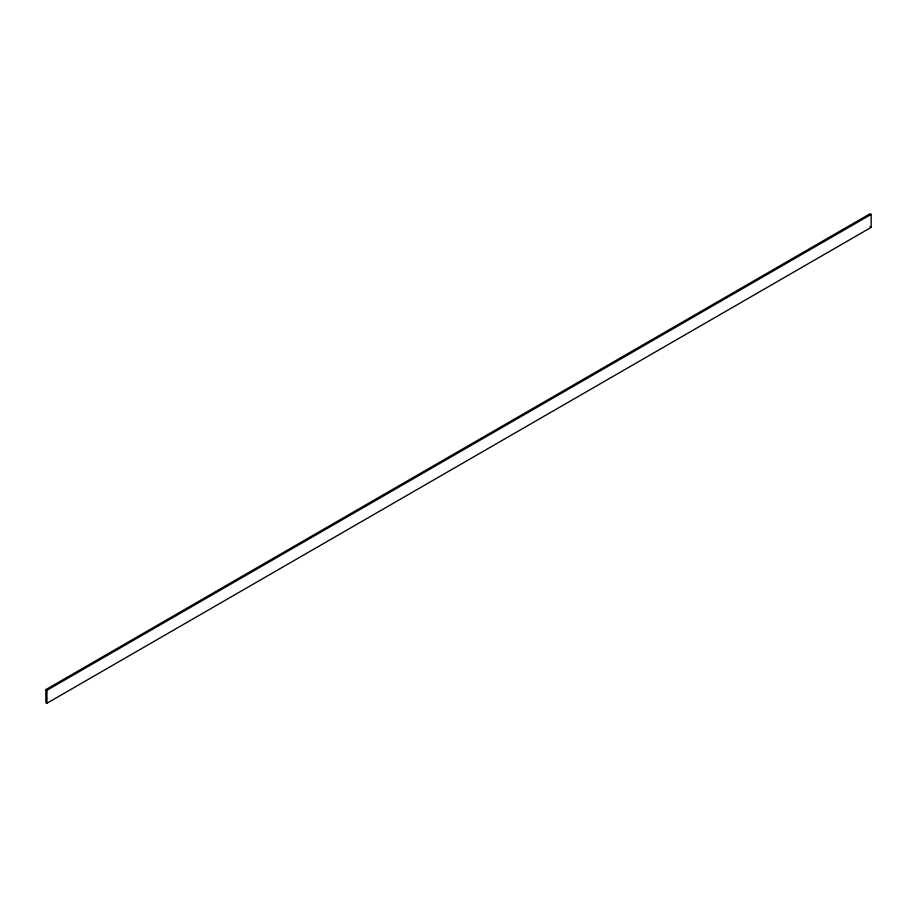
<?xml version="1.0" encoding="UTF-8"?>
<svg xmlns="http://www.w3.org/2000/svg" width="917" height="917" viewBox="0 0 917 917"><rect width="100%" height="100%" fill="white"/><g stroke="black" fill="none" stroke-linecap="round" stroke-linejoin="round"><path stroke-width="1.38" d="M45.85 689.607L870.027 213.776L871.15 214.418L871.15 227.393L46.973 703.224L45.85 702.582L45.85 689.607L46.973 690.249L871.15 214.418M870.027 226.751L871.15 227.393M46.973 690.249L46.973 703.224"/></g></svg>
